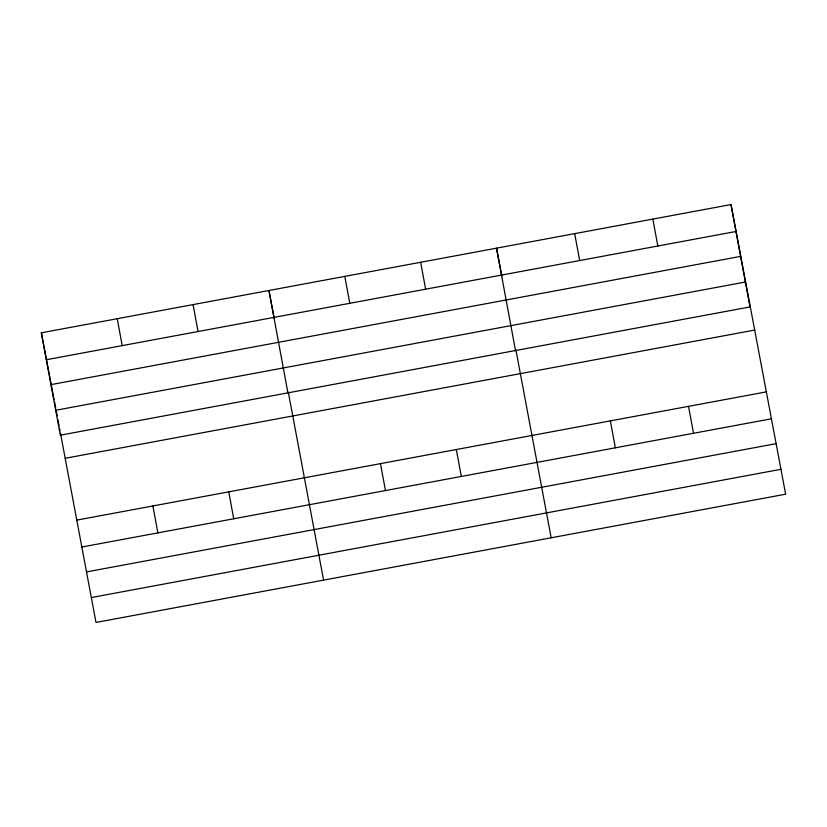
<?xml version="1.0" encoding="UTF-8"?>
<svg xmlns="http://www.w3.org/2000/svg" width="827" height="827" viewBox="0 0 827 827"><rect width="100%" height="100%" fill="white"/><g stroke="black" fill="none" stroke-linecap="round" stroke-linejoin="round"><path stroke-width="1.24" d="M731.006 204.558L749.975 306.931L60.319 435.188L41.35 332.816L731.006 204.558L785.65 494.184L95.994 622.442L60.495 433.307M46.343 359.735L735.999 231.477M50.954 384.638L740.61 256.38M55.709 410.285L745.365 282.028M65.25 458.272L754.906 330.025M77.025 520.069L766.681 391.812M82.007 546.988L771.663 418.741M86.628 571.891L776.284 443.634M91.383 597.539L781.039 469.281M501.834 276.032L496.52 248.162L515.5 350.534M515.903 349.914L551.164 537.788M274.244 318.364L268.94 290.494L287.91 392.856M288.313 392.236L323.584 580.12M41.35 332.816L49.196 374.011M49.424 375.22L54.075 399.606M54.551 402.098L55.74 408.342M56.215 410.843L57.166 415.836M57.88 419.578L59.068 425.822M59.544 428.314L60.02 430.815M688.519 406.346L693.502 433.276M652.844 219.093L657.837 246.022M610.357 420.891L615.35 447.81M574.682 233.627L579.675 260.557M456.328 449.526L461.321 476.455M420.664 262.273L425.647 289.202M380.472 463.637L385.465 490.556M344.797 276.383L349.79 303.302M228.748 491.858L233.731 518.777M193.073 304.605L198.066 331.524M152.881 505.959L157.874 532.888M117.217 318.705L122.2 345.634"/></g></svg>
